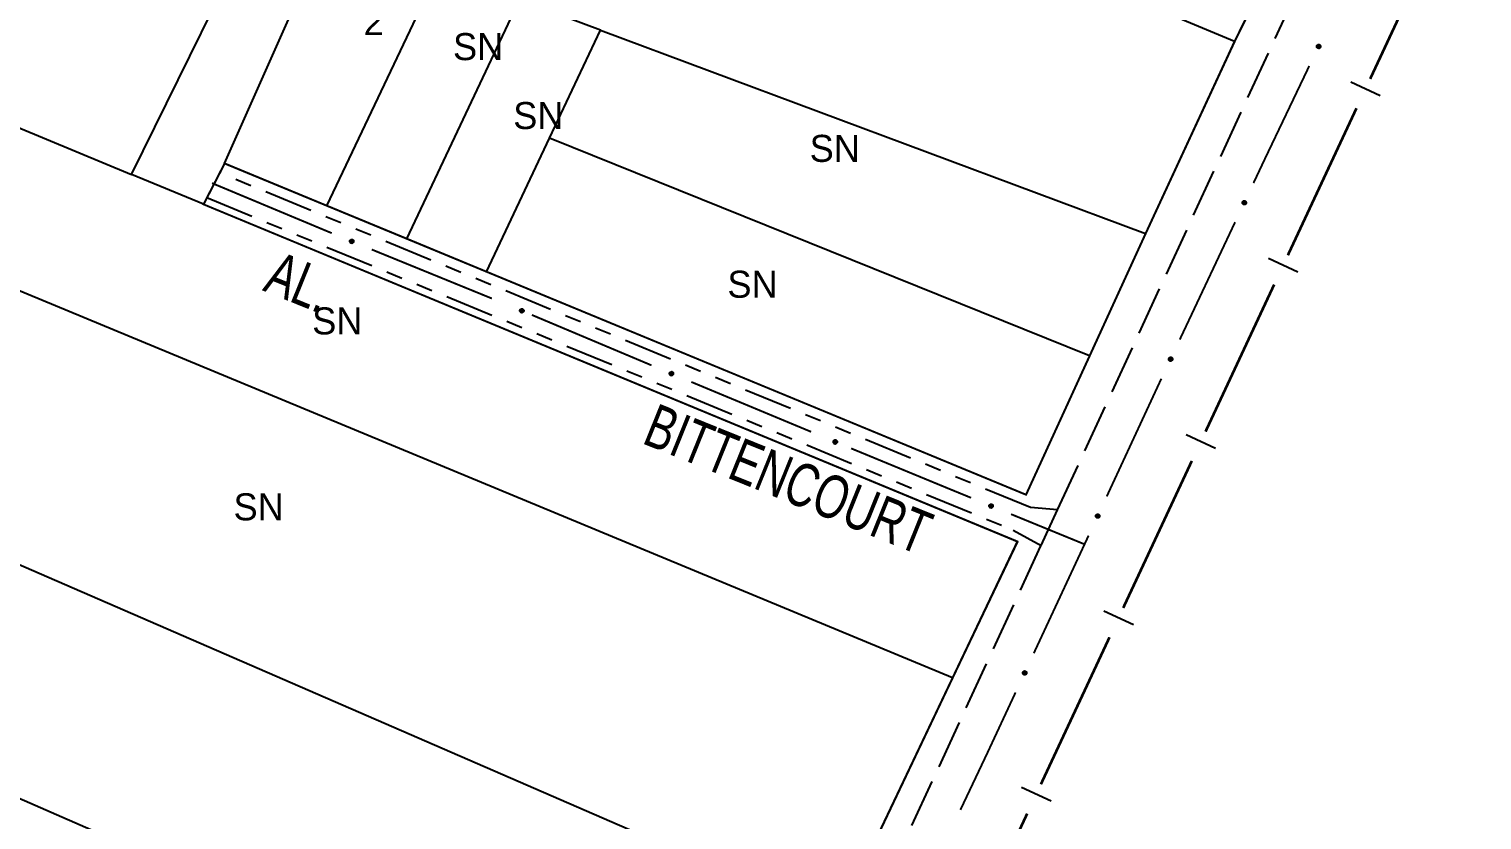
# Model space of a CAD drawing. Extents: x 203555 to 204724, y 4873703 to 4874787.
# Drawn here: x 204424.5 to 204558.9, y 4874049.6 to 4874122.8 of the extents above; entities that cross this region are included whole.
import ezdxf
from ezdxf.enums import TextEntityAlignment as Align

# ---------------------------------------------------------------- set-up
doc = ezdxf.new("R2010")
doc.units = 0
doc.header["$LTSCALE"] = 1.5
doc.header["$MEASUREMENT"] = 0
doc.linetypes.add('TRACO_11', pattern=[8, 3, -1, 3, -1])
doc.linetypes.add('TRACO_25', pattern=[8, 3, -1, 1, -1, 1, -1])
for name, color, linetype in [('CD_MALHA_LOTES', 7, 'CONTINUOUS'), ('LM-LIM-SETORES-BAIRROS', 250, 'CONTINUOUS'), ('RU-QUADRA', 210, 'CONTINUOUS'), ('SV-EIXO-RUA-N-PAV', 6, 'CONTINUOUS'), ('SV-EIXO-RUA-PAV', 20, 'CONTINUOUS'), ('SV-RUA-NAO-PAV', 7, 'CONTINUOUS'), ('SV-RUA-PAVIM', 7, 'CONTINUOUS'), ('SV-TXT-RUA-N-PAV', 7, 'CONTINUOUS'), ('Th_NmrPort', 1, 'CONTINUOUS')]:
    doc.layers.add(name, color=color, linetype=linetype)
doc.styles.add('ARIAL', font='ARIAL.SHX')

msp = doc.modelspace()

# ---------------------------------------------------------------- linework, layer by layer
at = {"layer": 'CD_MALHA_LOTES', "linetype": 'Continuous', "flags": 128}
for points in [[(204433.99128, 4874109.311423), (204446.904808, 4874135.549513)], [(204442.594459, 4874110.332181), (204452.587691, 4874132.836915)], [(204536.008442, 4874121.630199), (204510.89672, 4874132.106775)], [(204540.17808, 4874130.001711), (204536.008442, 4874121.630199)], [(204452.06575, 4874106.418399), (204462.423357, 4874128.230657)], [(204459.449574, 4874103.367212), (204469.891275, 4874125.4462)], [(204477.359194, 4874122.661743), (204471.326459, 4874124.911083)], [(204402.867402, 4874122.234669), (204433.99128, 4874109.311423)], [(204472.64946, 4874112.663223), (204477.359194, 4874122.661743)], [(204477.359194, 4874122.661743), (204527.783051, 4874103.860912)], [(204536.008442, 4874121.630199), (204527.783051, 4874103.860912)], [(204466.833397, 4874100.316025), (204472.64946, 4874112.663223)], [(204522.602327, 4874092.54469), (204472.64946, 4874112.663223)], [(204509.920922, 4874062.746666), (204396.738587, 4874109.677368)], [(204442.594459, 4874110.332181), (204440.647716, 4874106.554297)], [(204452.06575, 4874106.418399), (204442.594459, 4874110.332181)], [(204440.647716, 4874106.554297), (204433.99128, 4874109.311423)], [(204440.647716, 4874106.554297), (204515.922225, 4874075.375248)], [(204459.449574, 4874103.367212), (204452.06575, 4874106.418399)], [(204466.833397, 4874100.316025), (204459.449574, 4874103.367212)], [(204527.783051, 4874103.860912), (204522.602327, 4874092.54469)], [(204516.722168, 4874079.700697), (204466.833397, 4874100.316025)], [(204522.602327, 4874092.54469), (204516.722168, 4874079.700697)], [(204499.273412, 4874040.341035), (204386.726686, 4874089.208348)], [(204491.172075, 4874022.061462), (204348.927442, 4874084.228703)], [(204515.922225, 4874075.375248), (204509.920922, 4874062.746666)], [(204509.920922, 4874062.746666), (204499.273412, 4874040.341035)]]:
    msp.add_lwpolyline(points, dxfattribs=at)
at = {"layer": 'LM-LIM-SETORES-BAIRROS', "const_width": 0.25}
for points in [[(204554.900797, 4874131.749153), (204548.555736, 4874118.157236)], [(204547.286724, 4874115.438853), (204540.941663, 4874101.846936)], [(204539.672651, 4874099.128553), (204533.32759, 4874085.536636)], [(204532.058578, 4874082.818252), (204525.713517, 4874069.226336)], [(204524.444504, 4874066.507952), (204518.099444, 4874052.916035)], [(204516.830431, 4874050.197652), (204510.48537, 4874036.605735)]]:
    msp.add_lwpolyline(points, dxfattribs=at)
at = {"layer": 'LM-LIM-SETORES-BAIRROS'}
for points in [[(204546.77354, 4874117.885614), (204549.491924, 4874116.616602)], [(204539.159467, 4874101.575314), (204541.877851, 4874100.306302)], [(204531.545394, 4874085.265014), (204534.263777, 4874083.996002)], [(204523.931321, 4874068.954714), (204526.649704, 4874067.685702)], [(204516.317248, 4874052.644414), (204519.035631, 4874051.375402)]]:
    msp.add_lwpolyline(points, dxfattribs=at)
at = {"layer": 'RU-QUADRA', "linetype": 'Continuous', "const_width": 0.18, "flags": 128}
msp.add_lwpolyline([(204540.17808, 4874130.001711), (204536.008442, 4874121.630199), (204527.783051, 4874103.860912), (204522.602327, 4874092.54469), (204516.722168, 4874079.700697), (204452.06575, 4874106.418399), (204442.594459, 4874110.332181), (204440.647716, 4874106.554297), (204515.922225, 4874075.375248), (204499.273412, 4874040.341035)], dxfattribs=at)
at = {"layer": 'SV-EIXO-RUA-N-PAV', "const_width": 0.18}
for points in [[(204441.435055, 4874108.515506), (204452.507826, 4874103.89017)], [(204456.209991, 4874102.375628), (204467.321865, 4874097.845036)], [(204471.021388, 4874096.324138), (204482.080415, 4874091.666037)], [(204485.771811, 4874090.125403), (204496.850216, 4874085.513578)], [(204500.545045, 4874083.981195), (204508.86537, 4874080.550133)], [(204508.86537, 4874080.550133), (204509.745701, 4874080.18711)], [(204509.745701, 4874080.18711), (204511.640728, 4874079.411107)], [(204515.342392, 4874077.895297), (204521.820305, 4874075.24263)], [(204521.820305, 4874075.24263), (204522.137447, 4874075.112762)]]:
    msp.add_lwpolyline(points, dxfattribs=at)
at = {"layer": 'SV-EIXO-RUA-N-PAV'}
for points in [[(204454.266526, 4874103.286907), (204454.311334, 4874103.306511), (204454.353853, 4874103.314197), (204454.39116, 4874103.3104), (204454.423253, 4874103.298449), (204454.454709, 4874103.282524), (204454.482881, 4874103.259472), (204454.508481, 4874103.226961), (204454.528462, 4874103.18215), (204454.533472, 4874103.138077), (204454.531707, 4874103.101301), (204454.521172, 4874103.067119), (204454.50519, 4874103.036821), (204454.480277, 4874103.008349), (204454.447076, 4874102.982728), (204454.401532, 4874102.963727), (204454.359796, 4874102.956478), (204454.323807, 4874102.961098), (204454.289509, 4874102.971906), (204454.25759, 4874102.988549), (204454.230067, 4874103.011337), (204454.20433, 4874103.044811), (204454.186172, 4874103.090012), (204454.178466, 4874103.131556), (204454.18258, 4874103.167601), (204454.193981, 4874103.201128), (204454.20957, 4874103.232872), (204454.231564, 4874103.262155), (204454.266526, 4874103.286907)], [(204470.003593, 4874096.872283), (204470.048623, 4874096.89137), (204470.091227, 4874096.898567), (204470.128489, 4874096.894341), (204470.160442, 4874096.882022), (204470.191713, 4874096.865736), (204470.219618, 4874096.842362), (204470.244842, 4874096.809558), (204470.264306, 4874096.764521), (204470.268809, 4874096.720392), (204470.266621, 4874096.68364), (204470.255694, 4874096.649581), (204470.239364, 4874096.619468), (204470.214125, 4874096.591286), (204470.180632, 4874096.566048), (204470.134872, 4874096.547572), (204470.093056, 4874096.540803), (204470.057122, 4874096.545837), (204470.022951, 4874096.557039), (204469.991226, 4874096.574048), (204469.963966, 4874096.597151), (204469.938616, 4874096.630919), (204469.920979, 4874096.676326), (204469.913752, 4874096.717956), (204469.918279, 4874096.753951), (204469.930066, 4874096.787344), (204469.946019, 4874096.818907), (204469.968348, 4874096.847935), (204470.003593, 4874096.872283)], [(204483.83507, 4874091.050886), (204483.88002, 4874091.070161), (204483.922594, 4874091.077536), (204483.959873, 4874091.073466), (204483.991877, 4874091.06128), (204484.023216, 4874091.045126), (204484.051218, 4874091.021868), (204484.076579, 4874090.98917), (204484.096231, 4874090.944215), (204484.100919, 4874090.900105), (204484.098885, 4874090.863344), (204484.0881, 4874090.82924), (204484.071896, 4874090.799059), (204484.046775, 4874090.770771), (204484.013388, 4874090.745393), (204483.967706, 4874090.726726), (204483.925918, 4874090.719783), (204483.889963, 4874090.724666), (204483.855746, 4874090.735726), (204483.82395, 4874090.752602), (204483.796594, 4874090.775591), (204483.771103, 4874090.809252), (204483.753276, 4874090.854585), (204483.745875, 4874090.896184), (204483.750252, 4874090.932198), (204483.761899, 4874090.96564), (204483.777719, 4874090.997269), (204483.799927, 4874091.026391), (204483.83507, 4874091.050886)], [(204498.99046, 4874084.741334), (204499.035345, 4874084.760759), (204499.077894, 4874084.768276), (204499.115187, 4874084.764331), (204499.147232, 4874084.752252), (204499.178624, 4874084.736203), (204499.206704, 4874084.713038), (204499.232174, 4874084.680425), (204499.251977, 4874084.635536), (204499.256812, 4874084.591443), (204499.254901, 4874084.554675), (204499.24423, 4874084.520535), (204499.228127, 4874084.4903), (204499.203101, 4874084.461928), (204499.169799, 4874084.436439), (204499.124179, 4874084.417619), (204499.082415, 4874084.410536), (204499.046444, 4874084.415299), (204499.01219, 4874084.426244), (204498.980338, 4874084.443014), (204498.952905, 4874084.465911), (204498.927302, 4874084.499487), (204498.909323, 4874084.54476), (204498.901783, 4874084.586334), (204498.90604, 4874084.622363), (204498.917575, 4874084.655844), (204498.933289, 4874084.687525), (204498.955399, 4874084.716721), (204498.99046, 4874084.741334)], [(204513.400311, 4874078.809521), (204513.445148, 4874078.829057), (204513.487679, 4874078.836678), (204513.524981, 4874078.832825), (204513.557055, 4874078.820825), (204513.588487, 4874078.804853), (204513.616624, 4874078.781758), (204513.642174, 4874078.749208), (204513.662087, 4874078.704367), (204513.667031, 4874078.660286), (204513.66521, 4874078.623513), (204513.654623, 4874078.589347), (204513.638595, 4874078.559073), (204513.613639, 4874078.53064), (204513.5804, 4874078.505068), (204513.534826, 4874078.486137), (204513.49308, 4874078.478951), (204513.457097, 4874078.483625), (204513.422816, 4874078.494486), (204513.390923, 4874078.511177), (204513.363434, 4874078.534007), (204513.337748, 4874078.56752), (204513.319658, 4874078.612748), (204513.312016, 4874078.654304), (204513.316184, 4874078.690342), (204513.327636, 4874078.723852), (204513.343273, 4874078.755572), (204513.365311, 4874078.784822), (204513.400311, 4874078.809521)]]:
    msp.add_lwpolyline(points, close=True, dxfattribs=at)
for points in [[(204454.178466, 4874103.131556), (204454.50519, 4874103.036821)], [(204454.18258, 4874103.167601), (204454.521172, 4874103.067119)], [(204454.183446, 4874103.147556), (204454.510197, 4874103.052645)], [(204454.183951, 4874103.109037), (204454.487958, 4874103.023399)], [(204454.186172, 4874103.090012), (204454.480277, 4874103.008349)], [(204454.190523, 4874103.182984), (204454.523825, 4874103.082454)], [(204454.193981, 4874103.201128), (204454.531707, 4874103.101301)], [(204454.199384, 4874103.067379), (204454.460664, 4874102.996214)], [(204454.20433, 4874103.044811), (204454.447076, 4874102.982728)], [(204454.205696, 4874103.216584), (204454.528657, 4874103.123218)], [(204454.20957, 4874103.232872), (204454.533472, 4874103.138077)], [(204454.223196, 4874103.028198), (204454.416945, 4874102.975727)], [(204454.224893, 4874103.245597), (204454.526889, 4874103.162252)], [(204454.230067, 4874103.011337), (204454.401532, 4874102.963727)], [(204454.231564, 4874103.262155), (204454.528462, 4874103.18215)], [(204454.248087, 4874102.998893), (204454.374538, 4874102.962072)], [(204454.249145, 4874103.272548), (204454.514497, 4874103.204144)], [(204454.25759, 4874102.988549), (204454.359796, 4874102.956478)], [(204454.266526, 4874103.286907), (204454.508481, 4874103.226961)], [(204454.291367, 4874103.296594), (204454.488674, 4874103.245618)], [(204454.311334, 4874103.306511), (204454.482881, 4874103.259472)], [(204454.335553, 4874103.310997), (204454.460225, 4874103.273427)], [(204454.353853, 4874103.314197), (204454.454709, 4874103.282524)], [(204469.913752, 4874096.717956), (204470.239364, 4874096.619468)], [(204469.918279, 4874096.753951), (204470.255694, 4874096.649581)], [(204469.918916, 4874096.733897), (204470.244553, 4874096.635234)], [(204469.918977, 4874096.695375), (204470.221979, 4874096.606246)], [(204469.920979, 4874096.676326), (204470.214125, 4874096.591286)], [(204469.926399, 4874096.769241), (204470.258523, 4874096.664885)], [(204469.930066, 4874096.787344), (204470.266621, 4874096.68364)], [(204469.93393, 4874096.653542), (204470.194375, 4874096.579377)], [(204469.938616, 4874096.630919), (204470.180632, 4874096.566048)], [(204469.941958, 4874096.802665), (204470.263823, 4874096.70559)], [(204469.946019, 4874096.818907), (204470.268809, 4874096.720392)], [(204469.95729, 4874096.61409), (204470.150423, 4874096.559393)], [(204469.961488, 4874096.831455), (204470.262504, 4874096.744642)], [(204469.963966, 4874096.597151), (204470.134872, 4874096.547572)], [(204469.968348, 4874096.847935), (204470.264306, 4874096.764521)], [(204469.981842, 4874096.584501), (204470.107861, 4874096.546227)], [(204469.986047, 4874096.858126), (204470.250596, 4874096.786674)], [(204469.991226, 4874096.574048), (204470.093056, 4874096.540803)], [(204470.003593, 4874096.872283), (204470.244842, 4874096.809558)], [(204470.028544, 4874096.881683), (204470.225251, 4874096.828442)], [(204470.048623, 4874096.89137), (204470.219618, 4874096.842362)], [(204470.072892, 4874096.895577), (204470.197124, 4874096.856576)], [(204470.091227, 4874096.898567), (204470.191713, 4874096.865736)], [(204483.745875, 4874090.896184), (204484.071896, 4874090.799059)], [(204483.750252, 4874090.932198), (204484.0881, 4874090.82924)], [(204483.750972, 4874090.912147), (204484.077019, 4874090.814846)], [(204483.751194, 4874090.873626), (204484.054566, 4874090.785764)], [(204483.753276, 4874090.854585), (204484.046775, 4874090.770771)], [(204483.758308, 4874090.947522), (204484.090865, 4874090.844555)], [(204483.761899, 4874090.96564), (204484.098885, 4874090.863344)], [(204483.773727, 4874090.981011), (204484.095995, 4874090.885283)], [(204483.777719, 4874090.997269), (204484.100919, 4874090.900105)], [(204483.793136, 4874091.009882), (204484.094513, 4874090.924328)], [(204483.799927, 4874091.026391), (204484.096231, 4874090.944215)], [(204483.817583, 4874091.036655), (204484.082428, 4874090.96631)], [(204483.83507, 4874091.050886), (204484.076579, 4874090.98917)], [(204483.859981, 4874091.06039), (204484.056909, 4874091.007972)], [(204483.88002, 4874091.070161), (204484.051218, 4874091.021868)], [(204483.904271, 4874091.07447), (204484.028665, 4874091.035988)], [(204483.922594, 4874091.077536), (204484.023216, 4874091.045126)], [(204483.766322, 4874090.831855), (204484.027074, 4874090.75878)], [(204483.771103, 4874090.809252), (204484.013388, 4874090.745393)], [(204483.789847, 4874090.792502), (204483.983206, 4874090.738613)], [(204483.796594, 4874090.775591), (204483.967706, 4874090.726726)], [(204483.814522, 4874090.763015), (204483.9407, 4874090.725269)], [(204483.82395, 4874090.752602), (204483.925918, 4874090.719783)], [(204498.901783, 4874084.586334), (204499.228127, 4874084.4903)], [(204498.90604, 4874084.622363), (204499.24423, 4874084.520535)], [(204498.906827, 4874084.602314), (204499.233197, 4874084.506104)], [(204498.907178, 4874084.563794), (204499.210842, 4874084.476947)], [(204498.909323, 4874084.54476), (204499.203101, 4874084.461928)], [(204498.914044, 4874084.637714), (204499.246944, 4874084.535859)], [(204498.917575, 4874084.655844), (204499.254901, 4874084.554675)], [(204498.922445, 4874084.522074), (204499.183441, 4874084.449871)], [(204498.927302, 4874084.499487), (204499.169799, 4874084.436439)], [(204498.929351, 4874084.671253), (204499.251937, 4874084.576604)], [(204498.933289, 4874084.687525), (204499.256812, 4874084.591443)], [(204498.946101, 4874084.482799), (204499.13964, 4874084.429557)], [(204498.948663, 4874084.700189), (204499.250325, 4874084.615644)], [(204498.952905, 4874084.465911), (204499.124179, 4874084.417619)], [(204498.955399, 4874084.716721), (204499.251977, 4874084.635536)], [(204498.970876, 4874084.453395), (204499.097179, 4874084.416071)], [(204498.973022, 4874084.727044), (204499.2381, 4874084.657585)], [(204498.980338, 4874084.443014), (204499.082415, 4874084.410536)], [(204498.99046, 4874084.741334), (204499.232174, 4874084.680425)], [(204499.015339, 4874084.750921), (204499.212442, 4874084.699162)], [(204499.035345, 4874084.760759), (204499.206704, 4874084.713038)], [(204499.059582, 4874084.765149), (204499.184104, 4874084.727083)], [(204499.077894, 4874084.768276), (204499.178624, 4874084.736203)], [(204513.343273, 4874078.755572), (204513.667031, 4874078.660286)], [(204513.358616, 4874078.768274), (204513.660484, 4874078.684472)], [(204513.365311, 4874078.784822), (204513.662087, 4874078.704367)], [(204513.382908, 4874078.795189), (204513.648156, 4874078.726382)], [(204513.400311, 4874078.809521), (204513.642174, 4874078.749208)], [(204513.425167, 4874078.81917), (204513.622396, 4874078.767895)], [(204513.445148, 4874078.829057), (204513.616624, 4874078.781758)], [(204513.469374, 4874078.833506), (204513.593989, 4874078.795747)], [(204513.487679, 4874078.836678), (204513.588487, 4874078.804853)], [(204513.312016, 4874078.654304), (204513.638595, 4874078.559073)], [(204513.316184, 4874078.690342), (204513.654623, 4874078.589347)], [(204513.31702, 4874078.670296), (204513.643626, 4874078.57489)], [(204513.317466, 4874078.631777), (204513.621343, 4874078.545678)], [(204513.319658, 4874078.612748), (204513.613639, 4874078.53064)], [(204513.32415, 4874078.705713), (204513.657299, 4874078.604678)], [(204513.327636, 4874078.723852), (204513.66521, 4874078.623513)], [(204513.332836, 4874078.590095), (204513.594008, 4874078.518534)], [(204513.337748, 4874078.56752), (204513.5804, 4874078.505068)], [(204513.339375, 4874078.73929), (204513.662193, 4874078.645435)], [(204513.356589, 4874078.550878), (204513.550258, 4874078.498113)], [(204513.363434, 4874078.534007), (204513.534826, 4874078.486137)], [(204513.381435, 4874078.521535), (204513.50783, 4874078.484522)], [(204513.390923, 4874078.511177), (204513.49308, 4874078.478951)]]:
    msp.add_lwpolyline(points, dxfattribs=at)
at = {"layer": 'SV-EIXO-RUA-PAV'}
for points in [[(204543.943964, 4874121.237533), (204543.960919, 4874121.191658), (204543.96611, 4874121.148763), (204543.960143, 4874121.111741), (204543.946339, 4874121.0804), (204543.928605, 4874121.049927), (204543.903948, 4874121.023149), (204543.869998, 4874120.99949), (204543.824098, 4874120.982159), (204543.779807, 4874120.979729), (204543.743197, 4874120.983637), (204543.709688, 4874120.99615), (204543.680374, 4874121.013873), (204543.653405, 4874121.040405), (204543.629765, 4874121.075044), (204543.613455, 4874121.12162), (204543.608654, 4874121.163708), (204543.615366, 4874121.199366), (204543.628159, 4874121.232975), (204543.646636, 4874121.263868), (204543.670991, 4874121.290014), (204543.705911, 4874121.313753), (204543.752095, 4874121.329242), (204543.794017, 4874121.33451), (204543.829761, 4874121.3283), (204543.862565, 4874121.314961), (204543.893345, 4874121.297546), (204543.921295, 4874121.273881), (204543.943964, 4874121.237533)], [(204537.069391, 4874106.79039), (204537.086591, 4874106.744606), (204537.092012, 4874106.701739), (204537.086243, 4874106.664685), (204537.072607, 4874106.633271), (204537.055037, 4874106.602704), (204537.030523, 4874106.575794), (204536.9967, 4874106.551954), (204536.950894, 4874106.534377), (204536.906617, 4874106.53171), (204536.869986, 4874106.535422), (204536.836411, 4874106.547755), (204536.807002, 4874106.565321), (204536.779892, 4874106.591708), (204536.756067, 4874106.626221), (204536.739507, 4874106.672709), (204536.734481, 4874106.71477), (204536.741002, 4874106.750464), (204536.753615, 4874106.78414), (204536.771926, 4874106.815132), (204536.796141, 4874106.841408), (204536.830933, 4874106.865334), (204536.877033, 4874106.88107), (204536.918927, 4874106.886562), (204536.954703, 4874106.880544), (204536.987578, 4874106.86738), (204537.018451, 4874106.850131), (204537.046527, 4874106.826615), (204537.069391, 4874106.79039)], [(204530.251587, 4874092.315668), (204530.268788, 4874092.269884), (204530.274209, 4874092.227018), (204530.268439, 4874092.189964), (204530.254803, 4874092.15855), (204530.237233, 4874092.127983), (204530.21272, 4874092.101073), (204530.178897, 4874092.077232), (204530.13309, 4874092.059656), (204530.088813, 4874092.056989), (204530.052183, 4874092.060701), (204530.018607, 4874092.073034), (204529.989199, 4874092.0906), (204529.962089, 4874092.116987), (204529.938263, 4874092.151499), (204529.921704, 4874092.197987), (204529.916678, 4874092.240049), (204529.923199, 4874092.275743), (204529.935811, 4874092.309419), (204529.954123, 4874092.34041), (204529.978338, 4874092.366687), (204530.01313, 4874092.390613), (204530.05923, 4874092.406349), (204530.101124, 4874092.411841), (204530.1369, 4874092.405822), (204530.169775, 4874092.392659), (204530.200647, 4874092.37541), (204530.228724, 4874092.351894), (204530.251587, 4874092.315668)], [(204523.508233, 4874077.806873), (204523.525706, 4874077.761192), (204523.531381, 4874077.718359), (204523.525833, 4874077.681271), (204523.512384, 4874077.649776), (204523.494996, 4874077.619105), (204523.470643, 4874077.59205), (204523.436962, 4874077.568009), (204523.391261, 4874077.55016), (204523.347, 4874077.54723), (204523.310349, 4874077.550724), (204523.2767, 4874077.562857), (204523.247188, 4874077.580248), (204523.219921, 4874077.606474), (204523.195891, 4874077.640844), (204523.179055, 4874077.687232), (204523.173779, 4874077.729263), (204523.180088, 4874077.764995), (204523.1925, 4874077.798746), (204523.210627, 4874077.829846), (204523.234685, 4874077.856266), (204523.269334, 4874077.880398), (204523.31534, 4874077.896408), (204523.3572, 4874077.902149), (204523.393011, 4874077.896344), (204523.425964, 4874077.883376), (204523.456939, 4874077.86631), (204523.485155, 4874077.842962), (204523.508233, 4874077.806873)], [(204516.758356, 4874063.300167), (204516.775758, 4874063.254459), (204516.781367, 4874063.211617), (204516.775761, 4874063.174538), (204516.762264, 4874063.143064), (204516.744828, 4874063.11242), (204516.720434, 4874063.085403), (204516.686716, 4874063.061414), (204516.640987, 4874063.043635), (204516.596722, 4874063.040774), (204516.560076, 4874063.044325), (204516.526446, 4874063.05651), (204516.496961, 4874063.073946), (204516.469735, 4874063.100214), (204516.445758, 4874063.134621), (204516.428994, 4874063.181036), (204516.423783, 4874063.223075), (204516.430147, 4874063.258797), (204516.442611, 4874063.292528), (204516.460786, 4874063.3236), (204516.484885, 4874063.349983), (204516.519571, 4874063.374061), (204516.565602, 4874063.39), (204516.607471, 4874063.395677), (204516.643273, 4874063.389816), (204516.676206, 4874063.376797), (204516.707154, 4874063.359684), (204516.735334, 4874063.336292), (204516.758356, 4874063.300167)]]:
    msp.add_lwpolyline(points, close=True, dxfattribs=at)
for points in [[(204543.646636, 4874121.263868), (204543.608654, 4874121.163708)], [(204543.657517, 4874121.272751), (204543.613378, 4874121.148664)], [(204543.670991, 4874121.290014), (204543.613455, 4874121.12162)], [(204543.688225, 4874121.295889), (204543.624535, 4874121.105533)], [(204543.705911, 4874121.313753), (204543.629765, 4874121.075044)], [(204543.728728, 4874121.317374), (204543.642436, 4874121.060692)], [(204543.752095, 4874121.329242), (204543.653405, 4874121.040405)], [(204543.771217, 4874121.33035), (204543.667981, 4874121.031859)], [(204543.794017, 4874121.33451), (204543.680374, 4874121.013873)], [(204543.809699, 4874121.328605), (204543.695879, 4874121.00795)], [(204543.829761, 4874121.3283), (204543.709688, 4874120.99615)], [(204543.844654, 4874121.319472), (204543.724843, 4874120.992606)], [(204543.862565, 4874121.314961), (204543.743197, 4874120.983637)], [(204543.877311, 4874121.302364), (204543.765255, 4874120.985403)], [(204543.893345, 4874121.297546), (204543.779807, 4874120.979729)], [(204543.905154, 4874121.281506), (204543.804326, 4874120.98489)], [(204543.921295, 4874121.273881), (204543.824098, 4874120.982159)], [(204543.930644, 4874121.255723), (204543.846869, 4874120.994815)], [(204543.943964, 4874121.237533), (204543.869998, 4874120.99949)], [(204543.952184, 4874121.212169), (204543.88978, 4874121.018175)], [(204543.960919, 4874121.191658), (204543.903948, 4874121.023149)], [(204543.963984, 4874121.167218), (204543.919201, 4874121.044951)], [(204543.96611, 4874121.148763), (204543.928605, 4874121.049927)], [(204536.771926, 4874106.815132), (204536.734481, 4874106.71477)], [(204536.782759, 4874106.824073), (204536.739286, 4874106.699752)], [(204536.796141, 4874106.841408), (204536.739507, 4874106.672709)], [(204536.813343, 4874106.847375), (204536.750673, 4874106.656681)], [(204536.830933, 4874106.865334), (204536.756067, 4874106.626221)], [(204536.853731, 4874106.869076), (204536.768814, 4874106.611937)], [(204536.877033, 4874106.88107), (204536.779892, 4874106.591708)], [(204536.896149, 4874106.88228), (204536.794513, 4874106.58324)], [(204536.918927, 4874106.886562), (204536.807002, 4874106.565321)], [(204536.934641, 4874106.880741), (204536.822539, 4874106.559482)], [(204536.954703, 4874106.880544), (204536.836411, 4874106.547755)], [(204536.969643, 4874106.871796), (204536.851584, 4874106.544293)], [(204536.987578, 4874106.86738), (204536.869986, 4874106.535422)], [(204537.002392, 4874106.854862), (204536.892034, 4874106.537307)], [(204537.018451, 4874106.850131), (204536.906617, 4874106.53171)], [(204537.030346, 4874106.834154), (204536.931107, 4874106.537002)], [(204537.046527, 4874106.826615), (204536.950894, 4874106.534377)], [(204537.055974, 4874106.808508), (204536.973597, 4874106.547155)], [(204537.069391, 4874106.79039), (204536.9967, 4874106.551954)], [(204537.077746, 4874106.76507), (204537.016382, 4874106.570744)], [(204537.086591, 4874106.744606), (204537.030523, 4874106.575794)], [(204537.089787, 4874106.720183), (204537.04566, 4874106.597678)], [(204537.092012, 4874106.701739), (204537.055037, 4874106.602704)], [(204529.954123, 4874092.34041), (204529.916678, 4874092.240049)], [(204529.964956, 4874092.349352), (204529.921482, 4874092.225031)], [(204529.978338, 4874092.366687), (204529.921704, 4874092.197987)], [(204529.99554, 4874092.372654), (204529.932869, 4874092.181959)], [(204530.01313, 4874092.390613), (204529.938263, 4874092.151499)], [(204530.035927, 4874092.394355), (204529.95101, 4874092.137215)], [(204530.05923, 4874092.406349), (204529.962089, 4874092.116987)], [(204530.078346, 4874092.407558), (204529.97671, 4874092.108519)], [(204530.101124, 4874092.411841), (204529.989199, 4874092.0906)], [(204530.116837, 4874092.40602), (204530.004735, 4874092.08476)], [(204530.1369, 4874092.405822), (204530.018607, 4874092.073034)], [(204530.15184, 4874092.397074), (204530.033781, 4874092.069571)], [(204530.169775, 4874092.392659), (204530.052183, 4874092.060701)], [(204530.184588, 4874092.380141), (204530.074231, 4874092.062585)], [(204530.200647, 4874092.37541), (204530.088813, 4874092.056989)], [(204530.212542, 4874092.359433), (204530.113304, 4874092.062281)], [(204530.228724, 4874092.351894), (204530.13309, 4874092.059656)], [(204530.23817, 4874092.333787), (204530.155794, 4874092.072434)], [(204530.251587, 4874092.315668), (204530.178897, 4874092.077232)], [(204530.259943, 4874092.290349), (204530.198579, 4874092.096023)], [(204530.268788, 4874092.269884), (204530.21272, 4874092.101073)], [(204530.271983, 4874092.245462), (204530.227856, 4874092.122957)], [(204530.274209, 4874092.227018), (204530.237233, 4874092.127983)], [(204523.210627, 4874077.829846), (204523.173779, 4874077.729263)], [(204523.221407, 4874077.838851), (204523.178673, 4874077.714274)], [(204523.234685, 4874077.856266), (204523.179055, 4874077.687232)], [(204523.251851, 4874077.862335), (204523.190316, 4874077.671271)], [(204523.269334, 4874077.880398), (204523.195891, 4874077.640844)], [(204523.292109, 4874077.884276), (204523.208723, 4874077.626636)], [(204523.31534, 4874077.896408), (204523.219921, 4874077.606474)], [(204523.334448, 4874077.897731), (204523.234593, 4874077.598093)], [(204523.3572, 4874077.902149), (204523.247188, 4874077.580248)], [(204523.372948, 4874077.896421), (204523.262759, 4874077.574501)], [(204523.393011, 4874077.896344), (204523.2767, 4874077.562857)], [(204523.408003, 4874077.887685), (204523.291894, 4874077.559485)], [(204523.425964, 4874077.883376), (204523.310349, 4874077.550724)], [(204523.440852, 4874077.870946), (204523.332385, 4874077.55274)], [(204523.456939, 4874077.86631), (204523.347, 4874077.54723)], [(204523.468928, 4874077.850405), (204523.371459, 4874077.552668)], [(204523.485155, 4874077.842962), (204523.391261, 4874077.55016)], [(204523.494709, 4874077.824912), (204523.413888, 4874077.563073)], [(204523.508233, 4874077.806873), (204523.436962, 4874077.568009)], [(204523.516739, 4874077.781604), (204523.456532, 4874077.586916)], [(204523.525706, 4874077.761192), (204523.470643, 4874077.59205)], [(204523.529046, 4874077.736789), (204523.485649, 4874077.614024)], [(204523.531381, 4874077.718359), (204523.494996, 4874077.619105)], [(204516.460786, 4874063.3236), (204516.423783, 4874063.223075)], [(204516.47158, 4874063.332589), (204516.428653, 4874063.208078)], [(204516.484885, 4874063.349983), (204516.428994, 4874063.181036)], [(204516.50206, 4874063.356026), (204516.44023, 4874063.165057)], [(204516.519571, 4874063.374061), (204516.445758, 4874063.134621)], [(204516.542352, 4874063.377904), (204516.458568, 4874063.120393)], [(204516.565602, 4874063.39), (204516.469735, 4874063.100214)], [(204516.584712, 4874063.391294), (204516.484393, 4874063.09181)], [(204516.607471, 4874063.395677), (204516.496961, 4874063.073946)], [(204516.62321, 4874063.389925), (204516.512523, 4874063.068175)], [(204516.643273, 4874063.389816), (204516.526446, 4874063.05651)], [(204516.658252, 4874063.381134), (204516.541635, 4874063.053114)], [(204516.676206, 4874063.376797), (204516.560076, 4874063.044325)], [(204516.691074, 4874063.364345), (204516.582115, 4874063.046306)], [(204516.707154, 4874063.359684), (204516.596722, 4874063.040774)], [(204516.719119, 4874063.34376), (204516.621189, 4874063.046174)], [(204516.735334, 4874063.336292), (204516.640987, 4874063.043635)], [(204516.74486, 4874063.318227), (204516.663634, 4874063.056514)], [(204516.758356, 4874063.300167), (204516.686716, 4874063.061414)], [(204516.766823, 4874063.274885), (204516.706315, 4874063.08029)], [(204516.775758, 4874063.254459), (204516.720434, 4874063.085403)], [(204516.779061, 4874063.230051), (204516.735474, 4874063.107353)], [(204516.781367, 4874063.211617), (204516.744828, 4874063.11242)]]:
    msp.add_lwpolyline(points, dxfattribs=at)
at = {"layer": 'SV-EIXO-RUA-PAV', "const_width": 0.18}
for points in [[(204542.92081, 4874119.350567), (204539.042257, 4874111.229186)], [(204539.042257, 4874111.229186), (204538.764872, 4874110.648363)], [(204538.764872, 4874110.648363), (204537.760805, 4874108.516653)], [(204536.056354, 4874104.897973), (204530.943002, 4874094.041932)], [(204529.200424, 4874090.342305), (204524.189369, 4874079.537218)], [(204529.238551, 4874090.423251), (204529.200424, 4874090.342305)], [(204522.137447, 4874075.112762), (204517.442168, 4874065.029456)], [(204522.506469, 4874075.908465), (204522.137447, 4874075.112762)], [(204515.753657, 4874061.403311), (204513.220891, 4874055.964092)], [(204513.161581, 4874055.836722), (204510.653211, 4874050.541272)], [(204513.220891, 4874055.964092), (204513.161581, 4874055.836722)]]:
    msp.add_lwpolyline(points, dxfattribs=at)
at = {"layer": 'SV-RUA-NAO-PAV', "linetype": 'TRACO_25'}
for points in [[(204519.64997, 4874078.301735, 11.55798), (204517.123177, 4874078.500547, 11.582716), (204442.146262, 4874109.462401, 11.780605)], [(204440.965504, 4874107.171002, 12.052704), (204515.546301, 4874076.425381, 11.632189), (204518.120087, 4874074.987452, 11.55798)]]:
    msp.add_polyline3d(points, dxfattribs=at)
at = {"layer": 'SV-RUA-PAVIM', "linetype": 'TRACO_11'}
msp.add_polyline3d([(204437.491318, 4873902.588563, 10.44485), (204441.982407, 4873912.07465, 10.84063), (204443.478183, 4873915.240778, 10.84063), (204469.864468, 4873971.32217, 10.84063), (204470.880246, 4873973.488885, 10.84063), (204496.105429, 4874027.295715, 11.236409), (204518.120087, 4874074.987452, 11.236409), (204519.64997, 4874078.301735, 11.236409), (204543.361152, 4874129.668758, 11.409562), (204544.720427, 4874132.61344, 11.409562), (204552.290491, 4874149.012945, 11.409562), (204553.523757, 4874151.684647, 11.409562), (204558.892523, 4874163.18016, 11.409562)], dxfattribs=at)

# ---------------------------------------------------------------- texts
at = {"layer": 'SV-TXT-RUA-N-PAV', "style": 'ARIAL', "width": 0.7}
for s, p in [('AL.', (204446.036097, 4874098.612828)), ('BITTENCOURT', (204481.097361, 4874084.496509))]:
    msp.add_text(s, height=4, rotation=338, dxfattribs=at).set_placement(p)
at = {"layer": 'Th_NmrPort', "color": 1}
for s, p in [('2', (204455.461783, 4874123.455398)), ('SN', (204463.728625, 4874121.140682)), ('SN', (204469.29514, 4874114.766451)), ('SN', (204496.712709, 4874111.730971)), ('SN', (204489.107214, 4874099.165371)), ('SN', (204450.702668, 4874095.771378)), ('SN', (204443.427847, 4874078.576346))]:
    msp.add_text(s, height=2.5, dxfattribs=at).set_placement(p, align=Align.MIDDLE_LEFT)

doc.saveas('drawing.dxf')
